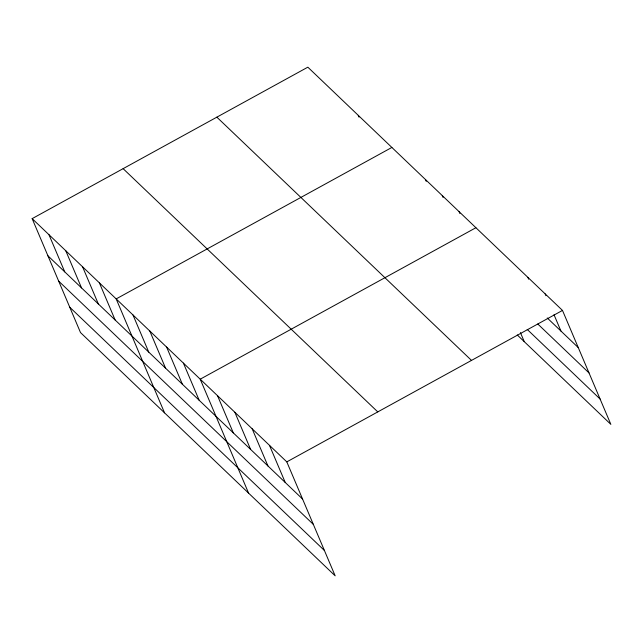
<?xml version="1.0" encoding="UTF-8"?>
<svg xmlns="http://www.w3.org/2000/svg" width="643" height="643" viewBox="0 0 643 643"><rect width="100%" height="100%" fill="white"/><g stroke="black" fill="none" stroke-linecap="round" stroke-linejoin="round"><path stroke-width="0.96" d="M32.15 218.636L286.802 461.883L335.164 575.823L80.512 332.576L32.15 218.636L307.836 67.177L562.488 310.424L610.85 424.364L517.269 334.971M391.868 147.448L116.182 298.907L164.544 412.846M475.908 227.726L200.222 379.177L248.584 493.117M286.802 461.883L562.488 310.424M547.241 317.964L578.266 347.598M537.789 324L589.02 372.932M527.228 329.425L600.096 399.03M216.86 117.163L471.512 360.41M123.126 168.659L377.779 411.906M47.928 255.801L302.58 499.048M58.682 281.136L313.334 524.383M69.757 307.241L324.41 550.488M545.168 293.891L545.939 295.7M554.025 314.74L560.945 331.057M527.855 277.35L528.626 279.158M520.428 332.616L524.27 341.658M459.102 211.668L459.866 213.484M442.296 195.617L443.059 197.425M425.481 179.558L426.253 181.374M358.255 115.346L359.027 117.155M269.481 445.342L285.259 482.507M252.169 428.801L267.946 465.974M234.848 412.259L250.625 449.433M217.535 395.718L233.313 432.892M183.416 363.126L199.185 400.292M166.601 347.067L182.379 384.241M149.795 331.016L165.572 368.182M132.988 314.966L148.766 352.131M99.376 282.856L115.153 320.021M82.569 266.797L98.347 303.97M65.763 250.746L81.54 287.911M48.956 234.687L64.734 271.86"/></g></svg>
